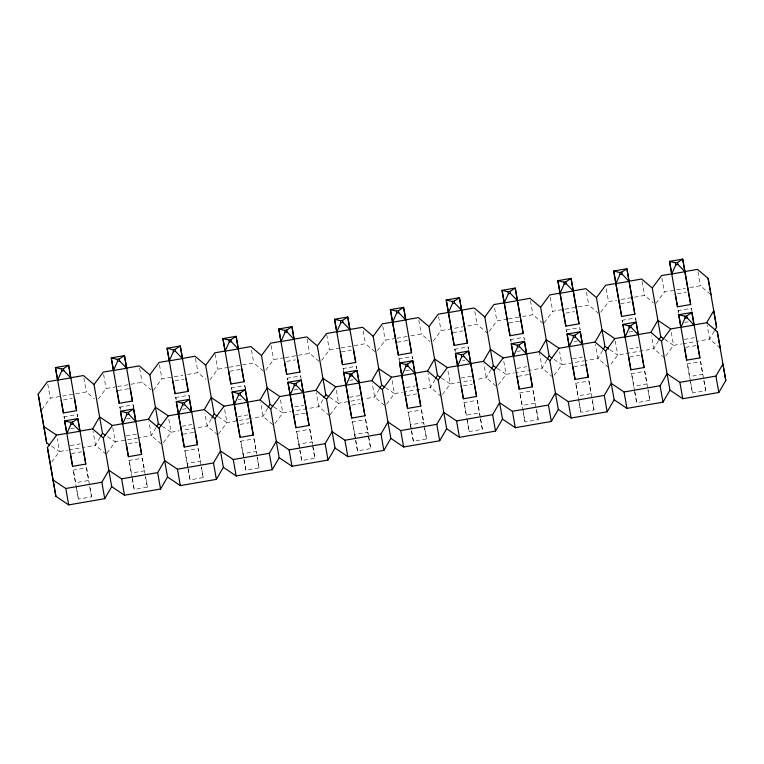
<?xml version="1.0" encoding="UTF-8"?>
<svg xmlns="http://www.w3.org/2000/svg" width="764" height="764" viewBox="0 0 764 764"><rect width="100%" height="100%" fill="white"/><g stroke="black" fill="none" stroke-linecap="round" stroke-linejoin="round"><path stroke-width="0.57" stroke-dasharray="3.82 2.86" d="M100.18 437.285L95.519 445.307L82.732 447.513M155.999 427.639L151.348 435.652L138.561 437.868M211.246 418.987L207.178 426.006L183.923 430.017M267.658 408.329L262.997 416.351L250.21 418.557M322.895 399.687L318.827 406.696L295.572 410.717M379.307 389.029L374.656 397.051L364.189 398.856M435.136 379.374L430.485 387.396L403.736 392.018M490.956 369.728L486.305 377.741L475.838 379.555M546.785 360.073L542.134 368.095L515.394 372.717M602.615 350.428L597.964 358.44L585.167 360.646M658.444 340.773L653.783 348.785L617.742 355.021L609.978 365.517M714.264 331.118L709.613 339.14L696.825 341.346M41.8 409.628L50.271 398.178L74.691 393.957M51.713 462.029L59.477 451.534L67.614 450.13M98.327 399.018L106.1 388.523L116.558 386.718M106.836 453.338L115.307 441.888L137.396 438.068M153.449 390.318L161.92 378.868L182.854 375.258M163.362 442.728L171.126 432.233L179.273 430.829M209.985 379.718L217.75 369.222L228.216 367.408M218.485 434.028L226.956 422.578L249.045 418.758M265.805 370.062L273.579 359.567L284.036 357.762M275.021 423.428L282.785 412.932L290.922 411.519M321.634 360.417L329.399 349.922L339.865 348.107M330.134 414.728L338.605 403.277L359.538 399.658M377.464 350.762L385.228 340.267L395.695 338.452M386.67 404.118L394.434 393.622L402.571 392.218M433.293 341.107L441.057 330.611L477.099 324.385L487.699 333.362M442.499 394.472L450.263 383.977L471.187 380.357M489.113 331.461L496.877 320.966L507.344 319.151M498.319 384.817L506.093 374.322L514.229 372.918M544.235 322.761L552.706 311.311L577.126 307.09M554.148 375.172L561.912 364.667L584.011 360.856M600.771 312.151L608.536 301.656L616.672 300.252M655.884 303.461L664.355 292.01L685.289 288.391M665.807 355.862L673.571 345.366L681.708 343.962M75.846 393.756L86.313 391.942L94.268 398.684M117.723 386.517L142.142 382.296L150.976 389.783M187.505 374.446L197.971 372.641L205.917 379.374M229.372 367.207L253.791 362.986L264.401 371.972M285.201 357.562L309.621 353.34L319.342 361.573M341.031 347.906L365.45 343.685L376.05 352.672M396.86 338.251L409.647 336.045M410.812 335.845L421.27 334.03L430.113 341.518M508.509 318.951L521.296 316.735M522.461 316.535L532.928 314.73L543.529 323.716M578.291 306.889L588.748 305.075L598.47 313.316M621.323 299.45L644.577 295.429L653.411 302.916M689.94 287.579L700.407 285.774L710.128 294.006M63.422 399.983L72.217 398.464M118.153 390.519L129.135 388.618M175.071 380.682L183.866 379.154M229.802 371.218L240.794 369.318M286.729 361.372L295.515 359.854M341.451 351.917L351.344 350.208M397.28 342.262L408.272 340.362M453.109 332.607L462.994 330.898M508.929 322.962L519.921 321.061M565.857 313.116L574.652 311.597M620.588 303.652L631.58 301.751M677.515 293.815L686.301 292.297M63.651 416.848L77.307 414.489L77.718 416.829M119.48 407.193L133.127 404.834L133.748 408.348M175.309 397.547L188.956 395.189L189.577 398.703M231.129 387.892L244.786 385.533L245.406 389.048M286.958 378.237L300.605 375.878L301.226 379.393L300.605 375.878M342.788 368.592L356.435 366.233L356.845 368.573M398.617 358.937L412.264 356.578L412.675 358.918M454.437 349.282L468.084 346.923L468.504 349.272M510.266 339.636L523.913 337.277L524.324 339.617L523.913 337.277M566.095 329.981L579.742 327.622L580.153 329.962L579.742 327.622M621.915 320.326L635.572 317.967L635.982 320.317M677.744 310.681L691.391 308.322L692.012 311.836L691.391 308.322M70.689 428.614L75.082 427.85M126.509 418.958L130.911 418.204M182.338 409.313L186.731 408.549M238.167 399.658L241.462 399.085M293.997 390.003L298.39 389.248M349.817 380.357L353.111 379.784M405.646 370.702L410.039 369.938M462.573 360.856L464.77 360.484M517.295 351.402L520.599 350.829M574.222 341.556L577.517 340.983M628.953 332.092L633.346 331.337M684.773 322.446L688.077 321.873M70.278 445.584L80.172 443.874M126.108 435.938L137.1 434.038M181.937 426.283L191.831 424.574M237.766 416.638L248.749 414.737M294.684 406.792L303.48 405.273M349.415 397.328L360.407 395.427M406.343 387.491L415.129 385.963M461.064 378.027L472.056 376.127M516.894 368.372L526.788 366.663M572.723 358.727L582.607 357.017M629.641 348.881L638.437 347.362M684.372 339.417L694.266 337.707M68.779 449.929L81.567 447.714M682.873 343.762L695.66 341.546M71.529 453.529L82.522 451.629M128.457 443.693L137.243 442.175M183.179 434.229L194.171 432.328M240.106 424.392L248.902 422.864M294.837 414.928L305.829 413.028M351.765 405.082L360.551 403.564M406.486 395.618L417.478 393.727M463.414 385.782L472.209 384.263M518.145 376.318L529.127 374.417M573.965 366.672L584.957 364.772M629.794 357.017L639.688 355.308M685.623 347.362L696.606 345.462M72.866 470.213L86.513 467.845L89.512 485.14M128.686 460.558L142.343 458.199L145.341 475.494M184.516 450.903L198.162 448.544L201.171 465.839M240.345 441.258L253.992 438.889L256.675 454.131M296.165 431.603L309.821 429.244L312.505 444.476M351.994 421.948L365.641 419.589L368.334 434.821M407.823 412.302L421.47 409.943L424.154 425.176M463.643 402.647L477.299 400.288L479.983 415.521M519.472 392.992L533.119 390.633L536.127 407.928M575.302 383.347L588.948 380.988L591.947 398.273M631.131 373.692L644.778 371.333L647.776 388.628M686.951 364.036L700.598 361.678L705.669 390.69L692.48 392.973L690.618 382.42M187.868 467.234L184.974 450.827L187.151 463.433L200.34 461.15L198.162 448.544M243.697 457.579L240.803 441.172L242.981 453.778L256.169 451.495L256.99 456.184M299.526 447.924L296.633 431.526L298.8 444.123L311.989 441.85L314.883 458.257L301.694 460.53L299.841 449.986M355.346 438.278L352.452 421.871L354.63 434.477L367.818 432.195L370.712 448.602L357.523 450.884L355.661 440.331M411.175 428.623L408.282 412.216L410.459 424.822L423.648 422.54L424.469 427.229M480.298 417.583L479.467 412.894L466.288 415.177L464.111 402.571L469.172 431.574L482.361 429.301L480.384 417.841M86.513 467.845L88.691 480.451L75.502 482.733L73.325 470.127L78.396 499.14L91.575 496.858L89.799 486.544M132.363 478.942L134.216 489.485L147.404 487.212L145.628 476.898M188.183 469.287L190.045 479.84L203.234 477.557L201.457 467.243M244.012 459.642L245.874 470.185L259.063 467.902L257.277 457.588M411.49 430.686L413.353 441.229L426.541 438.947L424.564 427.487M533.119 390.633L535.297 403.239L522.108 405.522L519.931 392.916L525.002 421.929L538.19 419.646L536.213 408.186M588.948 380.988L591.126 393.584L577.937 395.867L575.76 383.261L580.831 412.273L594.02 409.991L592.234 399.677M634.798 392.075L636.66 402.618L649.839 400.346L648.063 390.032M664.709 339.407L673.571 345.366L671.088 331.309M609.863 349.721L617.742 355.021L615.259 340.954M554.034 359.376L561.912 364.667L559.64 351.784M497.221 368.363L506.093 374.322L503.61 360.264M441.401 378.018L450.263 383.977L447.99 371.084M385.572 387.673L394.434 393.622L391.961 379.565M329.742 397.318L338.605 403.277L336.131 389.22M273.923 406.973L282.785 412.932L280.101 397.7M218.093 416.628L226.956 422.578L224.473 408.52M162.264 426.274L171.126 432.233L168.653 418.175M107.428 436.588L115.307 441.888L112.824 427.821M51.599 446.243L59.477 451.534L57.204 438.651M720.213 348.117L709.613 339.14L707.13 325.072M664.394 357.772L653.783 348.785L651.511 335.902M608.564 367.427L597.964 358.44L595.481 344.373M552.735 377.072L542.134 368.095L539.451 352.853M496.027 385.982L486.305 377.741L483.832 363.683M441.086 396.382L430.485 387.396L428.002 373.329M384.378 405.283L374.656 397.051L372.173 382.984M329.437 415.683L318.827 406.696L316.353 392.639M272.719 424.583L262.997 416.351L260.524 402.284M217.778 434.983L207.178 426.006L204.905 413.114M161.07 443.894L151.348 435.652L148.865 421.594M106.129 454.293L95.519 445.307L93.046 431.24M697.924 271.717L700.407 285.774M678.623 312.944L678.203 310.595L678.604 312.887M690.417 381.255L687.419 363.96L689.586 376.566L702.775 374.284L700.598 361.678M661.882 277.943L664.355 292.01M642.094 281.362L644.577 295.429M647.987 389.793L649.839 400.346M634.588 390.901L631.589 373.615L633.767 386.221L646.946 383.939L644.778 371.333M606.263 288.763L608.536 301.656M586.475 292.192L588.748 305.075M592.157 399.448L594.02 409.991M550.223 297.244L552.706 311.311M530.445 300.672L532.928 314.73M536.328 409.103L538.19 419.646M494.604 308.073L496.877 320.966M474.826 311.492L477.099 324.385M480.508 418.748L482.361 429.301M455.315 351.545L454.905 349.205L455.296 351.497M438.574 316.554L441.057 330.611M418.796 319.973L421.27 334.03M424.679 428.403L426.541 438.947M399.696 362.375L399.075 358.86L399.667 362.298M410.459 424.822L411.28 429.511M382.745 326.199L385.228 340.267M363.177 330.793L365.45 343.685M343.867 372.02L343.246 368.506L343.838 371.944M354.63 434.477L355.461 439.166M326.715 334.68L329.399 349.922M307.138 339.273L309.621 353.34M287.837 380.501L287.417 378.161L288.018 381.599M298.8 444.123L299.631 448.812M271.096 345.509L273.579 359.567M251.518 350.103L253.791 362.986M257.201 457.359L259.063 467.902M232.008 390.156L231.597 387.816L231.989 390.108M242.981 453.778L243.802 458.467M215.066 353.99L217.75 369.222M195.488 358.574L197.971 372.641M201.371 467.014L203.234 477.557M187.151 463.433L187.982 468.122M159.447 364.81L161.92 378.868M139.659 368.229L142.142 382.296M145.542 476.66L147.404 487.212M132.153 477.767L129.154 460.482L131.322 473.078L144.511 470.805L142.343 458.199M103.617 374.465L106.1 388.523M83.839 377.884L86.313 391.942M89.722 486.315L91.575 496.858M64.529 419.111L64.119 416.772L64.51 419.064M47.788 384.111L50.271 398.178M703.892 380.377L705.669 390.69M690.503 381.513L692.48 392.973M635.572 317.967L636.164 321.405M634.674 391.158L636.66 402.618M578.854 400.813L580.831 412.273M523.025 410.469L525.002 421.929M468.084 346.923L468.485 349.215M477.299 400.288L479.467 412.894M467.196 420.114L469.172 431.574M412.264 356.578L412.656 358.87M421.47 409.943L423.648 422.54M411.567 430.915L413.353 441.229M368.735 437.142L370.712 448.602M356.435 366.233L356.826 368.525M365.641 419.589L367.818 432.195M355.747 440.57L357.523 450.884M312.906 446.797L314.883 458.257M309.821 429.244L311.989 441.85M299.918 450.216L301.694 460.53M244.786 385.533L245.378 388.971M253.992 438.889L256.169 451.495M244.088 459.871L245.874 470.185M188.956 395.189L189.548 398.627M188.068 468.38L190.045 479.84M133.127 404.834L133.719 408.272M132.239 478.025L134.216 489.485M77.307 414.489L77.699 416.781M76.419 487.68L78.396 499.14M622.794 322.589L622.383 320.25L622.775 322.542M566.964 332.244L566.554 329.905L566.945 332.197M511.145 341.9L510.724 339.55L511.126 341.842M176.178 399.811L175.768 397.461L176.169 399.753M120.359 409.456L119.938 407.116L120.34 409.408"/><path stroke-width="1.15" d="M57.615 380.157L61.76 370.951L61.426 369.012L55.438 367.551L57.615 380.157L70.804 377.874L68.626 365.268L55.438 367.551L63.402 412.971L76.581 410.688L74.414 398.082M66.821 433.513L70.966 424.306L70.641 422.377L64.644 420.916L66.821 433.513L80.01 431.24L77.832 418.634L64.644 420.916L72.609 466.327L85.797 464.044L83.62 451.448M113.435 370.502L117.589 361.296L117.255 359.366L111.267 357.896L113.435 370.502L126.623 368.229L124.456 355.623L111.267 357.896L119.222 403.316L132.411 401.033L130.233 388.427M122.651 423.867L126.795 414.661L126.461 412.722L120.473 411.261L122.651 423.867L135.839 421.585L133.662 408.979L120.473 411.261L128.428 456.681L141.617 454.399L139.449 441.793M169.264 360.856L173.418 351.641L173.084 349.711L167.087 348.25L169.264 360.856L182.453 358.574L180.275 345.968L167.087 348.25L175.052 393.661L188.24 391.388L186.063 378.782M184.258 447.026L176.303 401.606L189.482 399.333L191.659 411.93L178.47 414.212L176.303 401.606L182.29 403.077L182.625 405.006L178.47 414.212L184.258 447.026L197.446 444.743L195.269 432.137M225.093 351.201L229.238 341.995L228.904 340.056L222.916 338.595L225.093 351.201L238.282 348.919L236.105 336.313L222.916 338.595L230.881 384.015L244.069 381.733L241.892 369.127M240.087 437.371L232.122 391.961L238.12 393.422L238.454 395.351L234.3 404.567L240.087 437.371L253.276 435.098L251.098 422.492L245.311 389.678L232.122 391.961L234.3 404.567L247.488 402.284L253.276 435.098M280.923 341.546L285.067 332.34L284.733 330.411L278.745 328.94L280.923 341.546L294.102 339.273L291.934 326.667L278.745 328.94L286.701 374.36L299.889 372.078L297.712 359.472M295.916 427.725L287.952 382.306L293.939 383.767L294.274 385.705L290.129 394.912L295.916 427.725L309.095 425.443L301.14 380.023L287.952 382.306L290.129 394.912L303.318 392.629L309.095 425.443M336.743 331.901L340.897 322.685L340.563 320.756L334.565 319.295L336.743 331.901L349.931 329.618L347.754 317.012L334.565 319.295L342.53 364.705L355.718 362.432L353.541 349.826M351.736 418.07L343.781 372.651L349.769 374.121L350.103 376.05L345.949 385.257L351.736 418.07L364.925 415.788L362.747 403.182L356.969 370.378L343.781 372.651L345.949 385.257L359.137 382.974L364.925 415.788M398.359 355.059L390.394 309.64L403.583 307.357L405.76 319.963L392.572 322.246L390.394 309.64L396.382 311.101L396.717 313.039L392.572 322.246L398.359 355.059L411.548 352.777L409.37 340.171M407.565 408.415L399.601 363.005L405.598 364.466L405.932 366.395L401.778 375.611L407.565 408.415L420.754 406.142L412.789 360.723L399.601 363.005L401.778 375.611L414.967 373.329L420.754 406.142M454.179 345.404L446.224 299.985L452.212 301.455L452.546 303.384L448.401 312.591L454.179 345.404L467.367 343.122L465.2 330.516L459.412 297.712L446.224 299.985L448.401 312.591L461.58 310.318L467.367 343.122M457.607 365.956L461.752 356.75L461.418 354.811L455.43 353.35L457.607 365.956L470.796 363.674L476.583 396.487L463.395 398.77L455.43 353.35L468.618 351.068L476.583 396.487M510.008 335.749L502.053 290.339L508.041 291.8L508.375 293.729L504.221 302.945L510.008 335.749L523.197 333.476L521.019 320.87L515.232 288.057L502.053 290.339L504.221 302.945L517.409 300.663L523.197 333.476M513.437 356.301L517.581 347.095L517.247 345.166L511.259 343.695L513.437 356.301L526.616 354.028L524.448 341.422L511.259 343.695L519.214 389.115L532.403 386.832L530.226 374.226M565.837 326.104L557.873 280.684L563.87 282.145L564.195 284.084L560.05 293.29L565.837 326.104L579.026 323.821L571.061 278.402L557.873 280.684L560.05 293.29L573.239 291.008L579.026 323.821M569.256 346.655L573.411 337.44L573.076 335.511L567.079 334.049L569.256 346.655L582.445 344.373L580.268 331.767L567.079 334.049L575.044 379.46L588.232 377.187L586.055 364.581M621.657 316.449L613.702 271.029L619.69 272.5L620.024 274.429L615.88 283.635L621.657 316.449L634.846 314.166L632.678 301.56L626.891 268.756L613.702 271.029L615.88 283.635L629.068 281.362L634.846 314.166M625.086 337L629.23 327.794L628.896 325.856L622.908 324.394L625.086 337L638.274 334.718L636.097 322.112L622.908 324.394L630.873 369.814L644.062 367.532L641.884 354.926M671.699 273.989L675.854 264.783L675.519 262.845L669.531 261.383L671.699 273.989L684.888 271.707L690.675 304.521L677.487 306.794L669.531 261.383L682.71 259.101L690.675 304.521M680.915 327.345L685.06 318.139L684.725 316.21L678.738 314.739L680.915 327.345L694.094 325.072L691.926 312.466L678.738 314.739L686.693 360.159L699.881 357.877L697.704 345.271M79.838 431.106L92.635 428.9L99.606 416.877L94.029 384.521L83.419 375.535L70.632 377.75M100.762 436.292L102.5 433.283L99.606 416.877L112.413 425.481L122.88 423.667M67.051 433.322L56.584 435.127L47.406 447.532L55.887 496.294L68.684 504.899L104.735 498.663L101.841 482.265L108.822 470.232L103.235 437.887L92.635 428.9M135.667 421.461L148.455 419.245L155.436 407.222L149.849 374.866L139.249 365.889L126.461 368.095M104.735 498.663L111.706 486.639L108.822 470.232L121.619 478.837L157.661 472.61L164.642 460.587L159.065 428.232L148.455 419.245M156.582 426.637L158.329 423.628L155.436 407.222L168.242 415.826L178.7 414.021M191.497 411.806L204.284 409.599L211.265 397.576L205.678 365.221L195.078 356.234L182.281 358.45M111.706 486.639L124.513 495.244L160.555 489.017L167.536 476.994L164.642 460.587L177.449 469.192L213.49 462.955L220.471 450.932L214.885 418.577L204.284 409.599M211.829 417.984L214.159 413.973L211.265 397.576L224.062 406.181L234.529 404.366M247.316 402.16L260.113 399.944L267.085 387.921L261.508 355.566L250.898 346.579L238.11 348.795M167.536 476.994L180.342 485.598L216.384 479.362L223.365 467.339L220.471 450.932L233.268 459.536L269.32 453.31L276.301 441.277L270.714 408.931L260.113 399.944M268.24 407.336L269.978 404.328L267.085 387.921L279.891 396.526L290.358 394.711M303.146 392.505L315.933 390.289L322.914 378.266L317.327 345.92L306.727 336.934L293.939 339.14M223.365 467.339L236.162 475.943L272.213 469.707L279.185 457.684L276.301 441.277L289.098 449.881L325.139 443.655L332.12 431.631L326.543 399.276L315.933 390.289M324.06 397.681L325.808 394.673L322.914 378.266L335.721 386.87L346.178 385.066M358.975 382.85L371.762 380.644L378.743 368.62L373.157 336.265L362.556 327.278L349.759 329.494M279.185 457.684L291.991 466.288L328.033 460.062L335.014 448.038L332.12 431.631L344.927 440.236L380.969 434L387.95 421.976L382.363 389.621L371.762 380.644M379.889 388.026L381.637 385.018L378.743 368.62L391.54 377.225L402.007 375.411M414.795 373.204L427.592 370.989L434.563 358.965L428.986 326.61L418.376 317.623L405.588 319.839M335.014 448.038L347.821 456.643L383.862 450.407L390.843 438.383L387.95 421.976L400.747 430.581L436.798 424.354L443.779 412.331L438.192 379.975L427.592 370.989M435.719 378.381L437.457 375.372L434.563 358.965L447.37 367.57L457.837 365.755M470.624 363.549L483.411 361.334L490.392 349.31L484.815 316.964L474.205 307.978L461.418 310.184M390.843 438.383L403.64 446.988L439.692 440.752L446.673 428.728L443.779 412.331L456.576 420.926L492.627 414.699L499.599 402.676L494.021 370.32L483.411 361.334M491.538 368.726L493.286 365.717L490.392 349.31L503.199 357.915L513.656 356.11M526.453 353.894L539.241 351.688L546.222 339.665L540.635 307.309L530.035 298.323L517.247 300.538M446.673 428.728L459.47 437.333L495.511 431.106L502.492 419.083L499.599 402.676L512.405 411.28L548.447 405.044L555.428 393.021L549.841 360.665L539.241 351.688M547.368 359.07L549.115 356.062L546.222 339.665L559.019 348.269L569.486 346.455M582.273 344.249L595.07 342.033L602.051 330.01L596.464 297.654L585.864 288.668L573.067 290.883M502.492 419.083L515.299 427.687L551.341 421.451L558.322 409.428L555.428 393.021L568.235 401.625L604.276 395.399L611.257 383.375L605.671 351.02L595.07 342.033M603.197 349.425L604.935 346.417L602.051 330.01L614.848 338.614L625.315 336.8M638.102 334.594L650.89 332.378L657.871 320.355L652.294 288.009L641.684 279.022L628.896 281.228M558.322 409.428L571.119 418.032L607.17 411.796L614.151 399.773L611.257 383.375L624.054 391.98L660.106 385.744L667.077 373.72L661.5 341.365L650.89 332.378M659.017 339.77L660.764 336.762L657.871 320.355L670.677 328.959L681.144 327.154M692.767 325.139L706.719 322.733L713.7 310.709L716.594 327.116L714.846 330.115M614.151 399.773L626.948 408.377L662.999 402.151L669.971 390.127L667.077 373.72L679.884 382.325L715.925 376.089L722.906 364.065L725.8 380.472L718.819 392.495L682.777 398.732L669.971 390.127M49.631 444.915L46.68 442.929L38.2 394.176L47.378 381.771L57.844 379.956M94.029 384.521L103.207 372.116L113.664 370.311M103.235 437.887L112.413 425.481M149.849 374.866L159.027 362.47L169.493 360.656M159.065 428.232L168.242 415.826M205.678 365.221L214.856 352.815L225.323 351.001M214.885 418.577L224.062 406.181M261.508 355.566L270.685 343.16L281.142 341.355M270.714 408.931L279.891 396.526M317.327 345.92L326.505 333.515L336.972 331.7M326.543 399.276L335.721 386.87M373.157 336.265L382.334 323.86L392.801 322.055M382.363 389.621L391.54 377.225M428.986 326.61L438.164 314.205L448.63 312.4M438.192 379.975L447.37 367.57M484.815 316.964L493.983 304.559L504.45 302.745M494.021 370.32L503.199 357.915M540.635 307.309L549.813 294.904L560.279 293.099M549.841 360.665L559.019 348.269M596.464 297.654L605.642 285.249L616.109 283.444M605.671 351.02L614.848 338.614M652.294 288.009L661.471 275.603L671.928 273.789M661.5 341.365L670.677 328.959M61.426 369.012L63.45 368.668L68.626 365.268L76.581 410.688M117.255 359.366L119.279 359.013L124.456 355.623L132.411 401.033M173.084 349.711L175.099 349.358L180.275 345.968L188.24 391.388M70.641 422.377L72.656 422.024L77.832 418.634L85.797 464.044M228.904 340.056L230.929 339.713L236.105 336.313L244.069 381.733M126.461 412.722L128.486 412.379L133.662 408.979L141.617 454.399M284.733 330.411L286.758 330.058L291.934 326.667L299.889 372.078M182.29 403.077L184.315 402.723L189.482 399.333L197.446 444.743M340.563 320.756L342.587 320.402L347.754 317.012L355.718 362.432M240.135 393.068L245.311 389.678L247.488 402.284L240.469 395.007L240.135 393.068L238.12 393.422M396.382 311.101L398.407 310.757L403.583 307.357L411.548 352.777M295.964 383.423L301.14 380.023L303.318 392.629L296.298 385.352L295.964 383.423L293.939 383.767M454.236 301.102L459.412 297.712L461.58 310.318L454.57 303.041L454.236 301.102L452.212 301.455M351.793 373.768L356.969 370.378L359.137 382.974L352.128 375.697L351.793 373.768L349.769 374.121M510.065 291.456L515.232 288.057L517.409 300.663L510.4 293.386L510.065 291.456L508.041 291.8M407.613 364.113L412.789 360.723L414.967 373.329L407.947 366.051L407.613 364.113L405.598 364.466M565.885 281.801L571.061 278.402L573.239 291.008L566.219 283.731L565.885 281.801L563.87 282.145M463.442 354.467L468.618 351.068L470.796 363.674L463.777 356.396L463.442 354.467L461.418 354.811M621.715 272.146L626.891 268.756L629.068 281.362L622.049 274.085L621.715 272.146L619.69 272.5M517.247 345.166L519.272 344.812L524.448 341.422L532.403 386.832M677.544 262.501L682.71 259.101L684.888 271.707L677.878 264.43L677.544 262.501L675.519 262.845M573.076 335.511L575.091 335.157L580.268 331.767L588.232 377.187M628.896 325.856L630.921 325.512L636.097 322.112L644.062 367.532M684.725 316.21L686.75 315.857L691.926 312.466L699.881 357.877M61.76 370.951L63.784 370.597L70.804 377.874M117.589 361.296L119.614 360.942L126.623 368.229M173.418 351.641L175.433 351.297L182.453 358.574M229.238 341.995L231.263 341.642L238.282 348.919M285.067 332.34L287.092 331.996L294.102 339.273M340.897 322.685L342.912 322.341L349.931 329.618M396.717 313.039L398.741 312.686L405.76 319.963M452.546 303.384L454.57 303.041M508.375 293.729L510.4 293.386M564.195 284.084L566.219 283.731M620.024 274.429L622.049 274.085M675.854 264.783L677.878 264.43M684.725 271.583L697.513 269.367L708.113 278.354L711.007 294.761M70.966 424.306L72.991 423.963L80.01 431.24M126.795 414.661L128.82 414.308L135.839 421.585M182.625 405.006L184.649 404.653L191.659 411.93M238.454 395.351L240.469 395.007M294.274 385.705L296.298 385.352M350.103 376.05L352.128 375.697M405.932 366.395L407.947 366.051M461.752 356.75L463.777 356.396M517.581 347.095L519.606 346.741L526.616 354.028M573.411 337.44L575.426 337.096L582.445 344.373M629.23 327.794L631.255 327.441L638.274 334.718M685.06 318.139L687.084 317.795L694.094 325.072M52.993 479.887L65.79 488.492L101.841 482.265M660.764 336.762L663.715 338.748M604.935 346.417L608.879 349.062M549.115 356.062L552.066 358.049M493.286 365.717L496.237 367.704M437.457 375.372L440.417 377.359M381.637 385.018L384.588 387.004M325.808 394.673L328.759 396.659M269.978 404.328L272.939 406.314M214.159 413.973L217.11 415.96M158.329 423.628L161.28 425.615M102.5 433.283L105.461 435.27M43.787 426.532L56.584 435.127M706.719 322.733L717.32 331.71L720.213 348.117M715.925 376.089L718.819 392.495M679.884 382.325L682.777 398.732M660.106 385.744L662.999 402.151M624.054 391.98L626.948 408.377M604.276 395.399L607.17 411.796M568.235 401.625L571.119 418.032M548.447 405.044L551.341 421.451M512.405 411.28L515.299 427.687M492.627 414.699L495.511 431.106M456.576 420.926L459.47 437.333M436.798 424.354L439.692 440.752M400.747 430.581L403.64 446.988M380.969 434L383.862 450.407M344.927 440.236L347.821 456.643M325.139 443.655L328.033 460.062M289.098 449.881L291.991 466.288M269.32 453.31L272.213 469.707M233.268 459.536L236.162 475.943M213.49 462.955L216.384 479.362M177.449 469.192L180.342 485.598M157.661 472.61L160.555 489.017M121.619 478.837L124.513 495.244M65.79 488.492L68.684 504.899M38.2 394.176L46.68 442.929M47.406 447.532L55.887 496.294M708.113 278.354L716.594 327.116M717.32 331.71L725.8 380.472M686.75 315.857L687.084 317.795M675.309 294.197L677.487 306.794M684.525 347.553L686.693 360.159M630.921 325.512L631.255 327.441M628.696 357.208L630.873 369.814M575.091 335.157L575.426 337.096M572.866 366.854L575.044 379.46M519.272 344.812L519.606 346.741M517.047 376.509L519.214 389.115M461.217 386.164L463.395 398.77M398.407 310.757L398.741 312.686M342.587 320.402L342.912 322.341M340.352 352.099L342.53 364.705M286.758 330.058L287.092 331.996M284.533 361.754L286.701 374.36M230.929 339.713L231.263 341.642M228.703 371.409L230.881 384.015M175.099 349.358L175.433 351.297M184.315 402.723L184.649 404.653M172.874 381.055L175.052 393.661M119.279 359.013L119.614 360.942M128.486 412.379L128.82 414.308M117.054 390.71L119.222 403.316M126.261 444.075L128.428 456.681M63.45 368.668L63.784 370.597M72.656 422.024L72.991 423.963M61.225 400.365L63.402 412.971M70.431 453.721L72.609 466.327"/></g></svg>
